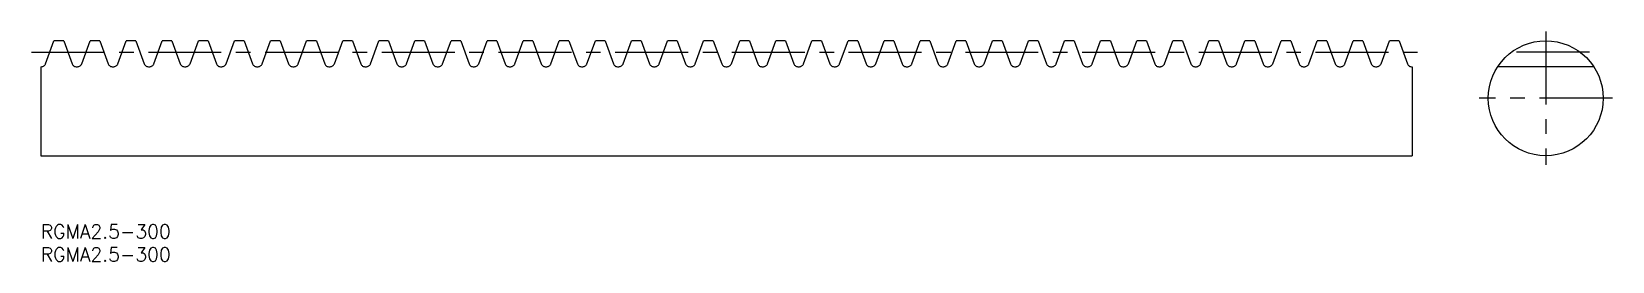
# Model space of a CAD drawing. Extents: x -2 to 342, y -8 to 42.
import ezdxf

# ---------------------------------------------------------------- set-up
doc = ezdxf.new("R2010")
doc.units = 0
doc.header["$LTSCALE"] = 0.5
doc.linetypes.add('CENTER', pattern=[50.8, 31.75, -6.35, 6.35, -6.35])
for name, color, linetype in [('MSM_CENTER', 1, 'CENTER'), ('MSM_CONTINUOUS', 7, 'CONTINUOUS'), ('MSM_PART_NUMBER', 7, 'CONTINUOUS')]:
    doc.layers.add(name, color=color, linetype=linetype)
doc.styles.get("Standard").update_dxf_attribs({"font": 'txt.shx', "height": 3, "bigfont": 'bigfont.shx'})

msp = doc.modelspace()

# ---------------------------------------------------------------- linework, layer by layer
at = {"layer": 'MSM_CENTER'}
for p, q in [((327.5, 42), (327.5, 13)), ((-2, 37.5), (300.45, 37.5)), ((337, 37.5), (318, 37.5)), ((342, 27.5), (313, 27.5))]:
    msp.add_line(p, q, dxfattribs=at)
at = {"layer": 'MSM_CONTINUOUS'}
for p, q in [((1.05, 35), (2.87, 40)), ((4.98, 40), (2.87, 40)), ((4.98, 40), (6.8, 35)), ((8.91, 35), (10.73, 40)), ((12.83, 40), (10.73, 40)), ((12.83, 40), (14.65, 35)), ((16.76, 35), (18.58, 40)), ((20.69, 40), (18.58, 40)), ((20.69, 40), (22.51, 35)), ((24.61, 35), (26.43, 40)), ((28.54, 40), (26.43, 40)), ((28.54, 40), (30.36, 35)), ((32.47, 35), (34.29, 40)), ((36.4, 40), (34.29, 40)), ((36.4, 40), (38.22, 35)), ((40.32, 35), (42.14, 40)), ((44.25, 40), (42.14, 40)), ((44.25, 40), (46.07, 35)), ((48.18, 35), (50, 40)), ((52.1, 40), (50, 40)), ((52.1, 40), (53.92, 35)), ((56.03, 35), (57.85, 40)), ((59.96, 40), (57.85, 40)), ((59.96, 40), (61.78, 35)), ((63.88, 35), (65.7, 40)), ((67.81, 40), (65.7, 40)), ((67.81, 40), (69.63, 35)), ((71.74, 35), (73.56, 40)), ((75.67, 40), (73.56, 40)), ((75.67, 40), (77.49, 35)), ((79.59, 35), (81.41, 40)), ((83.52, 40), (81.41, 40)), ((83.52, 40), (85.34, 35)), ((87.45, 35), (89.27, 40)), ((91.37, 40), (89.27, 40)), ((91.37, 40), (93.19, 35)), ((95.3, 35), (97.12, 40)), ((99.23, 40), (97.12, 40)), ((99.23, 40), (101.05, 35)), ((103.15, 35), (104.97, 40)), ((107.08, 40), (104.97, 40)), ((107.08, 40), (108.9, 35)), ((111.01, 35), (112.83, 40)), ((114.94, 40), (112.83, 40)), ((114.94, 40), (116.76, 35)), ((118.86, 35), (120.68, 40)), ((122.79, 40), (120.68, 40)), ((122.79, 40), (124.61, 35)), ((126.72, 35), (128.54, 40)), ((130.64, 40), (128.54, 40)), ((130.64, 40), (132.46, 35)), ((134.57, 35), (136.39, 40)), ((138.5, 40), (136.39, 40)), ((138.5, 40), (140.32, 35)), ((142.42, 35), (144.24, 40)), ((146.35, 40), (144.24, 40)), ((146.35, 40), (148.17, 35)), ((150.28, 35), (152.1, 40)), ((154.21, 40), (152.1, 40)), ((154.21, 40), (156.03, 35)), ((158.13, 35), (159.95, 40)), ((162.06, 40), (159.95, 40)), ((162.06, 40), (163.88, 35)), ((165.99, 35), (167.81, 40)), ((169.91, 40), (167.81, 40)), ((169.91, 40), (171.73, 35)), ((173.84, 35), (175.66, 40)), ((177.77, 40), (175.66, 40)), ((177.77, 40), (179.59, 35)), ((181.69, 35), (183.51, 40)), ((185.62, 40), (183.51, 40)), ((185.62, 40), (187.44, 35)), ((189.55, 35), (191.37, 40)), ((193.48, 40), (191.37, 40)), ((193.48, 40), (195.3, 35)), ((197.4, 35), (199.22, 40)), ((201.33, 40), (199.22, 40)), ((201.33, 40), (203.15, 35)), ((205.26, 35), (207.08, 40)), ((209.18, 40), (207.08, 40)), ((209.18, 40), (211, 35)), ((213.11, 35), (214.93, 40)), ((217.04, 40), (214.93, 40)), ((217.04, 40), (218.86, 35)), ((220.96, 35), (222.78, 40)), ((224.89, 40), (222.78, 40)), ((224.89, 40), (226.71, 35)), ((228.82, 35), (230.64, 40)), ((232.75, 40), (230.64, 40)), ((232.75, 40), (234.57, 35)), ((236.67, 35), (238.49, 40)), ((240.6, 40), (238.49, 40)), ((240.6, 40), (242.42, 35)), ((244.53, 35), (246.35, 40)), ((248.45, 40), (246.35, 40)), ((248.45, 40), (250.27, 35)), ((252.38, 35), (254.2, 40)), ((256.31, 40), (254.2, 40)), ((256.31, 40), (258.13, 35)), ((260.23, 35), (262.05, 40)), ((264.16, 40), (262.05, 40)), ((264.16, 40), (265.98, 35)), ((268.09, 35), (269.91, 40)), ((272.02, 40), (269.91, 40)), ((272.02, 40), (273.84, 35)), ((275.94, 35), (277.76, 40)), ((279.87, 40), (277.76, 40)), ((279.87, 40), (281.69, 35)), ((283.8, 35), (285.62, 40)), ((287.72, 40), (285.62, 40)), ((287.72, 40), (289.54, 35)), ((291.65, 35), (293.47, 40)), ((295.58, 40), (293.47, 40)), ((295.58, 40), (297.4, 35)), ((0, 34.37), (0.16, 34.37)), ((0, 34.37), (0, 15)), ((7.69, 34.37), (8.01, 34.37)), ((15.55, 34.37), (15.87, 34.37)), ((23.4, 34.37), (23.72, 34.37)), ((31.25, 34.37), (31.58, 34.37)), ((39.11, 34.37), (39.43, 34.37)), ((46.96, 34.37), (47.28, 34.37)), ((54.82, 34.37), (55.14, 34.37)), ((62.67, 34.37), (62.99, 34.37)), ((70.52, 34.37), (70.85, 34.37)), ((78.38, 34.37), (78.7, 34.37)), ((86.23, 34.37), (86.55, 34.37)), ((94.09, 34.37), (94.41, 34.37)), ((101.94, 34.37), (102.26, 34.37)), ((109.79, 34.37), (110.12, 34.37)), ((117.65, 34.37), (117.97, 34.37)), ((125.5, 34.37), (125.82, 34.37)), ((133.36, 34.37), (133.68, 34.37)), ((141.21, 34.37), (141.53, 34.37)), ((149.06, 34.37), (149.39, 34.37)), ((156.92, 34.37), (157.24, 34.37)), ((164.77, 34.37), (165.09, 34.37)), ((172.63, 34.37), (172.95, 34.37)), ((180.48, 34.37), (180.8, 34.37)), ((188.33, 34.37), (188.66, 34.37)), ((196.19, 34.37), (196.51, 34.37)), ((204.04, 34.37), (204.36, 34.37)), ((211.9, 34.37), (212.22, 34.37)), ((219.75, 34.37), (220.07, 34.37)), ((227.6, 34.37), (227.93, 34.37)), ((235.46, 34.37), (235.78, 34.37)), ((243.31, 34.37), (243.63, 34.37)), ((251.17, 34.37), (251.49, 34.37)), ((259.02, 34.37), (259.34, 34.37)), ((266.87, 34.37), (267.2, 34.37)), ((274.73, 34.37), (275.05, 34.37)), ((282.58, 34.37), (282.9, 34.37)), ((290.44, 34.37), (290.76, 34.37)), ((298.29, 34.37), (298.45, 34.37)), ((298.45, 34.37), (298.45, 15)), ((337.94, 34.37), (317.06, 34.37)), ((0, 15), (298.45, 15))]:
    msp.add_line(p, q, dxfattribs=at)
for points in [[(0.16, 34.37, 0), (0.3, 34.39, 0), (0.43, 34.42, 0), (0.56, 34.46, 0), (0.68, 34.53, 0), (0.79, 34.61, 0), (0.88, 34.7, 0), (0.97, 34.82, 0), (1.03, 34.95, 0), (1.05, 35, 0)], [(6.8, 35, 0), (6.87, 34.85, 0), (6.97, 34.71, 0), (7.08, 34.6, 0), (7.2, 34.51, 0), (7.35, 34.44, 0), (7.5, 34.39, 0), (7.69, 34.37, 0)], [(8.01, 34.37, 0), (8.15, 34.39, 0), (8.29, 34.42, 0), (8.42, 34.46, 0), (8.53, 34.53, 0), (8.64, 34.61, 0), (8.73, 34.7, 0), (8.82, 34.82, 0), (8.89, 34.95, 0), (8.91, 35, 0)], [(14.65, 35, 0), (14.72, 34.85, 0), (14.83, 34.71, 0), (14.93, 34.6, 0), (15.06, 34.51, 0), (15.2, 34.44, 0), (15.36, 34.39, 0), (15.55, 34.37, 0)], [(15.87, 34.37, 0), (16.01, 34.39, 0), (16.14, 34.42, 0), (16.27, 34.46, 0), (16.39, 34.53, 0), (16.49, 34.61, 0), (16.59, 34.7, 0), (16.67, 34.82, 0), (16.74, 34.95, 0), (16.76, 35, 0)], [(22.51, 35, 0), (22.58, 34.85, 0), (22.68, 34.71, 0), (22.79, 34.6, 0), (22.91, 34.51, 0), (23.05, 34.44, 0), (23.21, 34.39, 0), (23.4, 34.37, 0)], [(23.72, 34.37, 0), (23.86, 34.39, 0), (24, 34.42, 0), (24.12, 34.46, 0), (24.24, 34.53, 0), (24.35, 34.61, 0), (24.44, 34.7, 0), (24.53, 34.82, 0), (24.59, 34.95, 0), (24.61, 35, 0)], [(30.36, 35, 0), (30.43, 34.85, 0), (30.53, 34.71, 0), (30.64, 34.6, 0), (30.76, 34.51, 0), (30.91, 34.44, 0), (31.07, 34.39, 0), (31.25, 34.37, 0)], [(31.58, 34.37, 0), (31.72, 34.39, 0), (31.85, 34.42, 0), (31.98, 34.46, 0), (32.09, 34.53, 0), (32.2, 34.61, 0), (32.3, 34.7, 0), (32.38, 34.82, 0), (32.45, 34.95, 0), (32.47, 35, 0)], [(38.22, 35, 0), (38.29, 34.85, 0), (38.39, 34.71, 0), (38.49, 34.6, 0), (38.62, 34.51, 0), (38.76, 34.44, 0), (38.92, 34.39, 0), (39.11, 34.37, 0)], [(39.43, 34.37, 0), (39.57, 34.39, 0), (39.7, 34.42, 0), (39.83, 34.46, 0), (39.95, 34.53, 0), (40.06, 34.61, 0), (40.15, 34.7, 0), (40.24, 34.82, 0), (40.3, 34.95, 0), (40.32, 35, 0)], [(46.07, 35, 0), (46.14, 34.85, 0), (46.24, 34.71, 0), (46.35, 34.6, 0), (46.47, 34.51, 0), (46.62, 34.44, 0), (46.77, 34.39, 0), (46.96, 34.37, 0)], [(47.28, 34.37, 0), (47.42, 34.39, 0), (47.56, 34.42, 0), (47.69, 34.46, 0), (47.8, 34.53, 0), (47.91, 34.61, 0), (48, 34.7, 0), (48.09, 34.82, 0), (48.16, 34.95, 0), (48.18, 35, 0)], [(53.92, 35, 0), (53.99, 34.85, 0), (54.1, 34.71, 0), (54.2, 34.6, 0), (54.33, 34.51, 0), (54.47, 34.44, 0), (54.63, 34.39, 0), (54.82, 34.37, 0)], [(55.14, 34.37, 0), (55.28, 34.39, 0), (55.41, 34.42, 0), (55.54, 34.46, 0), (55.66, 34.53, 0), (55.76, 34.61, 0), (55.86, 34.7, 0), (55.94, 34.82, 0), (56.01, 34.95, 0), (56.03, 35, 0)], [(61.78, 35, 0), (61.85, 34.85, 0), (61.95, 34.71, 0), (62.06, 34.6, 0), (62.18, 34.51, 0), (62.32, 34.44, 0), (62.48, 34.39, 0), (62.67, 34.37, 0)], [(62.99, 34.37, 0), (63.13, 34.39, 0), (63.27, 34.42, 0), (63.39, 34.46, 0), (63.51, 34.53, 0), (63.62, 34.61, 0), (63.71, 34.7, 0), (63.8, 34.82, 0), (63.86, 34.95, 0), (63.88, 35, 0)], [(69.63, 35, 0), (69.7, 34.85, 0), (69.8, 34.71, 0), (69.91, 34.6, 0), (70.03, 34.51, 0), (70.18, 34.44, 0), (70.34, 34.39, 0), (70.52, 34.37, 0)], [(70.85, 34.37, 0), (70.99, 34.39, 0), (71.12, 34.42, 0), (71.25, 34.46, 0), (71.36, 34.53, 0), (71.47, 34.61, 0), (71.57, 34.7, 0), (71.65, 34.82, 0), (71.72, 34.95, 0), (71.74, 35, 0)], [(77.49, 35, 0), (77.56, 34.85, 0), (77.66, 34.71, 0), (77.76, 34.6, 0), (77.89, 34.51, 0), (78.03, 34.44, 0), (78.19, 34.39, 0), (78.38, 34.37, 0)], [(78.7, 34.37, 0), (78.84, 34.39, 0), (78.97, 34.42, 0), (79.1, 34.46, 0), (79.22, 34.53, 0), (79.33, 34.61, 0), (79.42, 34.7, 0), (79.51, 34.82, 0), (79.57, 34.95, 0), (79.59, 35, 0)], [(85.34, 35, 0), (85.41, 34.85, 0), (85.51, 34.71, 0), (85.62, 34.6, 0), (85.74, 34.51, 0), (85.89, 34.44, 0), (86.04, 34.39, 0), (86.23, 34.37, 0)], [(86.55, 34.37, 0), (86.69, 34.39, 0), (86.83, 34.42, 0), (86.96, 34.46, 0), (87.07, 34.53, 0), (87.18, 34.61, 0), (87.27, 34.7, 0), (87.36, 34.82, 0), (87.43, 34.95, 0), (87.45, 35, 0)], [(93.19, 35, 0), (93.26, 34.85, 0), (93.37, 34.71, 0), (93.47, 34.6, 0), (93.6, 34.51, 0), (93.74, 34.44, 0), (93.9, 34.39, 0), (94.09, 34.37, 0)], [(94.41, 34.37, 0), (94.55, 34.39, 0), (94.68, 34.42, 0), (94.81, 34.46, 0), (94.93, 34.53, 0), (95.03, 34.61, 0), (95.13, 34.7, 0), (95.21, 34.82, 0), (95.28, 34.95, 0), (95.3, 35, 0)], [(101.05, 35, 0), (101.12, 34.85, 0), (101.22, 34.71, 0), (101.33, 34.6, 0), (101.45, 34.51, 0), (101.59, 34.44, 0), (101.75, 34.39, 0), (101.94, 34.37, 0)], [(102.26, 34.37, 0), (102.4, 34.39, 0), (102.54, 34.42, 0), (102.66, 34.46, 0), (102.78, 34.53, 0), (102.89, 34.61, 0), (102.98, 34.7, 0), (103.07, 34.82, 0), (103.13, 34.95, 0), (103.15, 35, 0)], [(108.9, 35, 0), (108.97, 34.85, 0), (109.07, 34.71, 0), (109.18, 34.6, 0), (109.3, 34.51, 0), (109.45, 34.44, 0), (109.61, 34.39, 0), (109.79, 34.37, 0)], [(110.12, 34.37, 0), (110.26, 34.39, 0), (110.39, 34.42, 0), (110.52, 34.46, 0), (110.63, 34.53, 0), (110.74, 34.61, 0), (110.84, 34.7, 0), (110.92, 34.82, 0), (110.99, 34.95, 0), (111.01, 35, 0)], [(116.76, 35, 0), (116.83, 34.85, 0), (116.93, 34.71, 0), (117.03, 34.6, 0), (117.16, 34.51, 0), (117.3, 34.44, 0), (117.46, 34.39, 0), (117.65, 34.37, 0)], [(117.97, 34.37, 0), (118.11, 34.39, 0), (118.24, 34.42, 0), (118.37, 34.46, 0), (118.49, 34.53, 0), (118.6, 34.61, 0), (118.69, 34.7, 0), (118.78, 34.82, 0), (118.84, 34.95, 0), (118.86, 35, 0)], [(124.61, 35, 0), (124.68, 34.85, 0), (124.78, 34.71, 0), (124.89, 34.6, 0), (125.01, 34.51, 0), (125.16, 34.44, 0), (125.31, 34.39, 0), (125.5, 34.37, 0)], [(125.82, 34.37, 0), (125.96, 34.39, 0), (126.1, 34.42, 0), (126.23, 34.46, 0), (126.34, 34.53, 0), (126.45, 34.61, 0), (126.54, 34.7, 0), (126.63, 34.82, 0), (126.7, 34.95, 0), (126.72, 35, 0)], [(132.46, 35, 0), (132.53, 34.85, 0), (132.64, 34.71, 0), (132.74, 34.6, 0), (132.87, 34.51, 0), (133.01, 34.44, 0), (133.17, 34.39, 0), (133.36, 34.37, 0)], [(133.68, 34.37, 0), (133.82, 34.39, 0), (133.95, 34.42, 0), (134.08, 34.46, 0), (134.2, 34.53, 0), (134.3, 34.61, 0), (134.4, 34.7, 0), (134.48, 34.82, 0), (134.55, 34.95, 0), (134.57, 35, 0)], [(140.32, 35, 0), (140.39, 34.85, 0), (140.49, 34.71, 0), (140.6, 34.6, 0), (140.72, 34.51, 0), (140.86, 34.44, 0), (141.02, 34.39, 0), (141.21, 34.37, 0)], [(141.53, 34.37, 0), (141.67, 34.39, 0), (141.81, 34.42, 0), (141.93, 34.46, 0), (142.05, 34.53, 0), (142.16, 34.61, 0), (142.25, 34.7, 0), (142.34, 34.82, 0), (142.4, 34.95, 0), (142.42, 35, 0)], [(148.17, 35, 0), (148.24, 34.85, 0), (148.34, 34.71, 0), (148.45, 34.6, 0), (148.57, 34.51, 0), (148.72, 34.44, 0), (148.88, 34.39, 0), (149.06, 34.37, 0)], [(149.39, 34.37, 0), (149.53, 34.39, 0), (149.66, 34.42, 0), (149.79, 34.46, 0), (149.9, 34.53, 0), (150.01, 34.61, 0), (150.11, 34.7, 0), (150.19, 34.82, 0), (150.26, 34.95, 0), (150.28, 35, 0)], [(156.03, 35, 0), (156.1, 34.85, 0), (156.2, 34.71, 0), (156.3, 34.6, 0), (156.43, 34.51, 0), (156.57, 34.44, 0), (156.73, 34.39, 0), (156.92, 34.37, 0)], [(157.24, 34.37, 0), (157.38, 34.39, 0), (157.51, 34.42, 0), (157.64, 34.46, 0), (157.76, 34.53, 0), (157.87, 34.61, 0), (157.96, 34.7, 0), (158.05, 34.82, 0), (158.11, 34.95, 0), (158.13, 35, 0)], [(163.88, 35, 0), (163.95, 34.85, 0), (164.05, 34.71, 0), (164.16, 34.6, 0), (164.28, 34.51, 0), (164.43, 34.44, 0), (164.58, 34.39, 0), (164.77, 34.37, 0)], [(165.09, 34.37, 0), (165.23, 34.39, 0), (165.37, 34.42, 0), (165.5, 34.46, 0), (165.61, 34.53, 0), (165.72, 34.61, 0), (165.81, 34.7, 0), (165.9, 34.82, 0), (165.97, 34.95, 0), (165.99, 35, 0)], [(171.73, 35, 0), (171.8, 34.85, 0), (171.91, 34.71, 0), (172.01, 34.6, 0), (172.14, 34.51, 0), (172.28, 34.44, 0), (172.44, 34.39, 0), (172.63, 34.37, 0)], [(172.95, 34.37, 0), (173.09, 34.39, 0), (173.22, 34.42, 0), (173.35, 34.46, 0), (173.47, 34.53, 0), (173.57, 34.61, 0), (173.67, 34.7, 0), (173.75, 34.82, 0), (173.82, 34.95, 0), (173.84, 35, 0)], [(179.59, 35, 0), (179.66, 34.85, 0), (179.76, 34.71, 0), (179.87, 34.6, 0), (179.99, 34.51, 0), (180.13, 34.44, 0), (180.29, 34.39, 0), (180.48, 34.37, 0)], [(180.8, 34.37, 0), (180.94, 34.39, 0), (181.08, 34.42, 0), (181.2, 34.46, 0), (181.32, 34.53, 0), (181.43, 34.61, 0), (181.52, 34.7, 0), (181.61, 34.82, 0), (181.67, 34.95, 0), (181.69, 35, 0)], [(187.44, 35, 0), (187.51, 34.85, 0), (187.61, 34.71, 0), (187.72, 34.6, 0), (187.84, 34.51, 0), (187.99, 34.44, 0), (188.15, 34.39, 0), (188.33, 34.37, 0)], [(188.66, 34.37, 0), (188.8, 34.39, 0), (188.93, 34.42, 0), (189.06, 34.46, 0), (189.17, 34.53, 0), (189.28, 34.61, 0), (189.38, 34.7, 0), (189.46, 34.82, 0), (189.53, 34.95, 0), (189.55, 35, 0)], [(195.3, 35, 0), (195.37, 34.85, 0), (195.47, 34.71, 0), (195.57, 34.6, 0), (195.7, 34.51, 0), (195.84, 34.44, 0), (196, 34.39, 0), (196.19, 34.37, 0)], [(196.51, 34.37, 0), (196.65, 34.39, 0), (196.78, 34.42, 0), (196.91, 34.46, 0), (197.03, 34.53, 0), (197.14, 34.61, 0), (197.23, 34.7, 0), (197.32, 34.82, 0), (197.38, 34.95, 0), (197.4, 35, 0)], [(203.15, 35, 0), (203.22, 34.85, 0), (203.32, 34.71, 0), (203.43, 34.6, 0), (203.55, 34.51, 0), (203.7, 34.44, 0), (203.85, 34.39, 0), (204.04, 34.37, 0)], [(204.36, 34.37, 0), (204.5, 34.39, 0), (204.64, 34.42, 0), (204.77, 34.46, 0), (204.88, 34.53, 0), (204.99, 34.61, 0), (205.08, 34.7, 0), (205.17, 34.82, 0), (205.24, 34.95, 0), (205.26, 35, 0)], [(211, 35, 0), (211.07, 34.85, 0), (211.18, 34.71, 0), (211.28, 34.6, 0), (211.41, 34.51, 0), (211.55, 34.44, 0), (211.71, 34.39, 0), (211.9, 34.37, 0)], [(212.22, 34.37, 0), (212.36, 34.39, 0), (212.49, 34.42, 0), (212.62, 34.46, 0), (212.74, 34.53, 0), (212.84, 34.61, 0), (212.94, 34.7, 0), (213.02, 34.82, 0), (213.09, 34.95, 0), (213.11, 35, 0)], [(218.86, 35, 0), (218.93, 34.85, 0), (219.03, 34.71, 0), (219.14, 34.6, 0), (219.26, 34.51, 0), (219.4, 34.44, 0), (219.56, 34.39, 0), (219.75, 34.37, 0)], [(220.07, 34.37, 0), (220.21, 34.39, 0), (220.35, 34.42, 0), (220.47, 34.46, 0), (220.59, 34.53, 0), (220.7, 34.61, 0), (220.79, 34.7, 0), (220.88, 34.82, 0), (220.94, 34.95, 0), (220.96, 35, 0)], [(226.71, 35, 0), (226.78, 34.85, 0), (226.88, 34.71, 0), (226.99, 34.6, 0), (227.11, 34.51, 0), (227.26, 34.44, 0), (227.42, 34.39, 0), (227.6, 34.37, 0)], [(227.93, 34.37, 0), (228.07, 34.39, 0), (228.2, 34.42, 0), (228.33, 34.46, 0), (228.44, 34.53, 0), (228.55, 34.61, 0), (228.65, 34.7, 0), (228.73, 34.82, 0), (228.8, 34.95, 0), (228.82, 35, 0)], [(234.57, 35, 0), (234.64, 34.85, 0), (234.74, 34.71, 0), (234.84, 34.6, 0), (234.97, 34.51, 0), (235.11, 34.44, 0), (235.27, 34.39, 0), (235.46, 34.37, 0)], [(235.78, 34.37, 0), (235.92, 34.39, 0), (236.05, 34.42, 0), (236.18, 34.46, 0), (236.3, 34.53, 0), (236.41, 34.61, 0), (236.5, 34.7, 0), (236.59, 34.82, 0), (236.65, 34.95, 0), (236.67, 35, 0)], [(242.42, 35, 0), (242.49, 34.85, 0), (242.59, 34.71, 0), (242.7, 34.6, 0), (242.82, 34.51, 0), (242.97, 34.44, 0), (243.12, 34.39, 0), (243.31, 34.37, 0)], [(243.63, 34.37, 0), (243.77, 34.39, 0), (243.91, 34.42, 0), (244.04, 34.46, 0), (244.15, 34.53, 0), (244.26, 34.61, 0), (244.35, 34.7, 0), (244.44, 34.82, 0), (244.51, 34.95, 0), (244.53, 35, 0)], [(250.27, 35, 0), (250.34, 34.85, 0), (250.45, 34.71, 0), (250.55, 34.6, 0), (250.68, 34.51, 0), (250.82, 34.44, 0), (250.98, 34.39, 0), (251.17, 34.37, 0)], [(251.49, 34.37, 0), (251.63, 34.39, 0), (251.76, 34.42, 0), (251.89, 34.46, 0), (252.01, 34.53, 0), (252.11, 34.61, 0), (252.21, 34.7, 0), (252.29, 34.82, 0), (252.36, 34.95, 0), (252.38, 35, 0)], [(258.13, 35, 0), (258.2, 34.85, 0), (258.3, 34.71, 0), (258.41, 34.6, 0), (258.53, 34.51, 0), (258.67, 34.44, 0), (258.83, 34.39, 0), (259.02, 34.37, 0)], [(259.34, 34.37, 0), (259.48, 34.39, 0), (259.62, 34.42, 0), (259.74, 34.46, 0), (259.86, 34.53, 0), (259.97, 34.61, 0), (260.06, 34.7, 0), (260.15, 34.82, 0), (260.21, 34.95, 0), (260.23, 35, 0)], [(265.98, 35, 0), (266.05, 34.85, 0), (266.15, 34.71, 0), (266.26, 34.6, 0), (266.38, 34.51, 0), (266.53, 34.44, 0), (266.69, 34.39, 0), (266.87, 34.37, 0)], [(267.2, 34.37, 0), (267.34, 34.39, 0), (267.47, 34.42, 0), (267.6, 34.46, 0), (267.71, 34.53, 0), (267.82, 34.61, 0), (267.92, 34.7, 0), (268, 34.82, 0), (268.07, 34.95, 0), (268.09, 35, 0)], [(273.84, 35, 0), (273.91, 34.85, 0), (274.01, 34.71, 0), (274.11, 34.6, 0), (274.24, 34.51, 0), (274.38, 34.44, 0), (274.54, 34.39, 0), (274.73, 34.37, 0)], [(275.05, 34.37, 0), (275.19, 34.39, 0), (275.32, 34.42, 0), (275.45, 34.46, 0), (275.57, 34.53, 0), (275.68, 34.61, 0), (275.77, 34.7, 0), (275.86, 34.82, 0), (275.92, 34.95, 0), (275.94, 35, 0)], [(281.69, 35, 0), (281.76, 34.85, 0), (281.86, 34.71, 0), (281.97, 34.6, 0), (282.09, 34.51, 0), (282.24, 34.44, 0), (282.39, 34.39, 0), (282.58, 34.37, 0)], [(282.9, 34.37, 0), (283.04, 34.39, 0), (283.18, 34.42, 0), (283.31, 34.46, 0), (283.42, 34.53, 0), (283.53, 34.61, 0), (283.62, 34.7, 0), (283.71, 34.82, 0), (283.78, 34.95, 0), (283.8, 35, 0)], [(289.54, 35, 0), (289.61, 34.85, 0), (289.72, 34.71, 0), (289.82, 34.6, 0), (289.95, 34.51, 0), (290.09, 34.44, 0), (290.25, 34.39, 0), (290.44, 34.37, 0)], [(290.76, 34.37, 0), (290.9, 34.39, 0), (291.03, 34.42, 0), (291.16, 34.46, 0), (291.28, 34.53, 0), (291.38, 34.61, 0), (291.48, 34.7, 0), (291.56, 34.82, 0), (291.63, 34.95, 0), (291.65, 35, 0)], [(297.4, 35, 0), (297.47, 34.85, 0), (297.57, 34.71, 0), (297.68, 34.6, 0), (297.8, 34.51, 0), (297.94, 34.44, 0), (298.1, 34.39, 0), (298.29, 34.37, 0)]]:
    msp.add_polyline3d(points, dxfattribs=at)
msp.add_circle((327.5, 27.5), 12.5, dxfattribs=at)

# ---------------------------------------------------------------- texts
at = {"layer": 'MSM_PART_NUMBER', "linetype": 'CONTINUOUS'}
for p in [(0, -3), (0, -8)]:
    msp.add_text('RGMA2.5-300', height=3, dxfattribs=at).set_placement(p)

doc.saveas('drawing.dxf')
